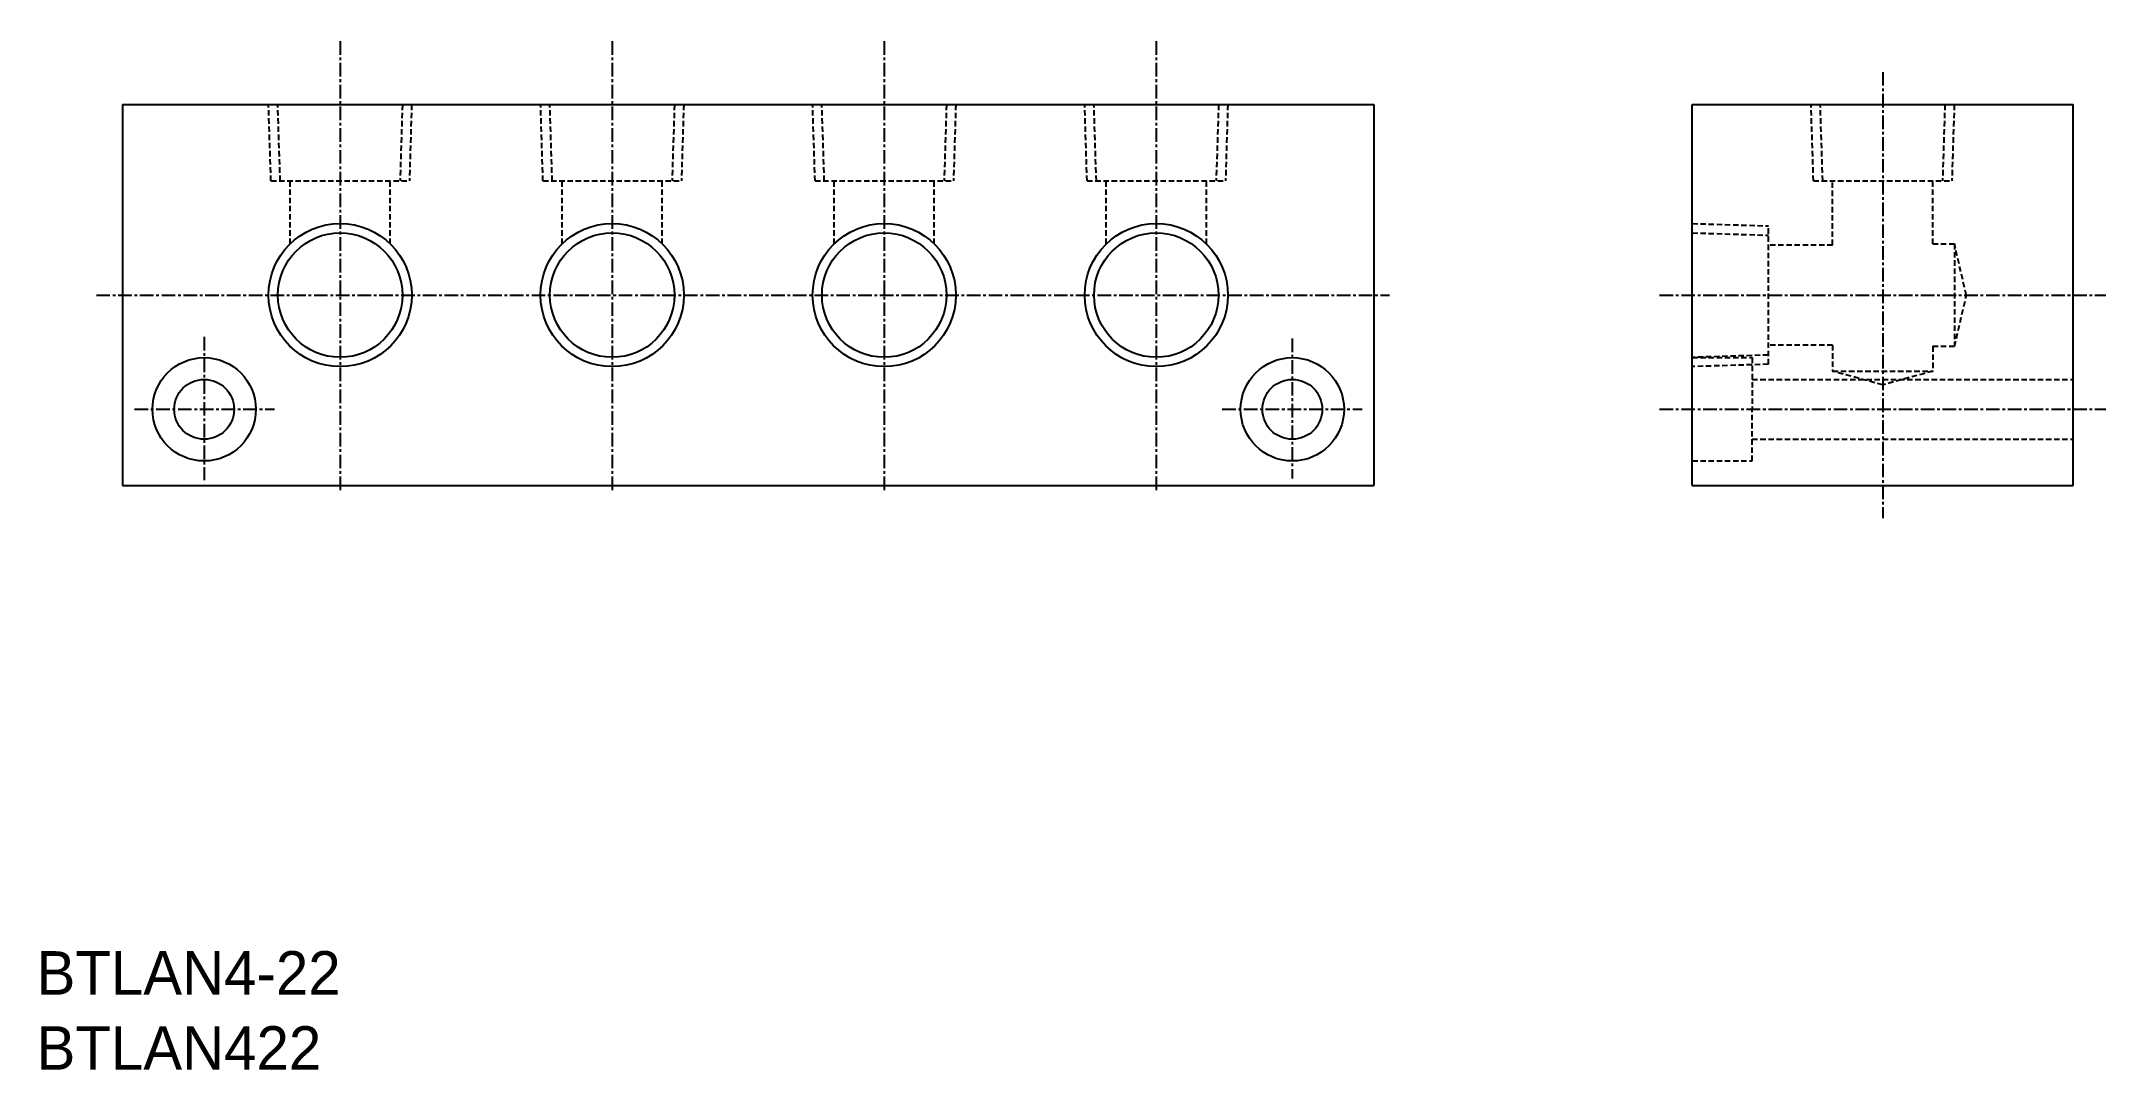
# Model space of a CAD drawing. Extents: x 5796 to 5985, y 23346 to 23440.
import ezdxf

# ---------------------------------------------------------------- set-up
doc = ezdxf.new("R2010")
doc.units = 0
doc.linetypes.add('CENTER', pattern=[2, 1.25, -0.25, 0.25, -0.25])
doc.linetypes.add('DASHED', pattern=[0.75, 0.5, -0.25])
doc.layers.get('0').update_dxf_attribs({"linetype": 'CONTINUOUS'})
doc.layers.add('CENTER', color=1, linetype='CENTER')

msp = doc.modelspace()

# ---------------------------------------------------------------- linework, layer by layer
at = {"color": 7, "linetype": 'CONTINUOUS'}
for p, q in [((5803.14, 23434.49), (5918.14, 23434.49)), ((5803.14, 23434.49), (5803.14, 23399.49)), ((5918.14, 23434.49), (5918.14, 23399.49)), ((5947.39, 23399.49), (5947.39, 23434.49)), ((5947.39, 23434.49), (5982.39, 23434.49)), ((5982.39, 23399.49), (5982.39, 23434.49)), ((5803.14, 23399.49), (5918.14, 23399.49)), ((5947.39, 23399.49), (5982.39, 23399.49))]:
    msp.add_line(p, q, dxfattribs=at)
at = {"color": 3, "linetype": 'DASHED'}
for p, q in [((5816.78, 23427.49), (5816.56, 23434.49)), ((5817.63, 23427.49), (5817.41, 23434.49)), ((5828.86, 23434.49), (5828.64, 23427.49)), ((5829.71, 23434.49), (5829.5, 23427.49)), ((5841.78, 23427.49), (5841.56, 23434.49)), ((5842.63, 23427.49), (5842.41, 23434.49)), ((5853.86, 23434.49), (5853.64, 23427.49)), ((5854.71, 23434.49), (5854.5, 23427.49)), ((5866.78, 23427.49), (5866.56, 23434.49)), ((5867.63, 23427.49), (5867.41, 23434.49)), ((5878.86, 23434.49), (5878.64, 23427.49)), ((5879.71, 23434.49), (5879.5, 23427.49)), ((5891.78, 23427.49), (5891.56, 23434.49)), ((5892.63, 23427.49), (5892.41, 23434.49)), ((5903.86, 23434.49), (5903.64, 23427.49)), ((5904.71, 23434.49), (5904.5, 23427.49)), ((5958.53, 23427.49), (5958.31, 23434.49)), ((5959.38, 23427.49), (5959.16, 23434.49)), ((5970.61, 23434.49), (5970.39, 23427.49)), ((5971.47, 23434.49), (5971.25, 23427.49)), ((5816.78, 23427.49), (5829.5, 23427.49)), ((5818.54, 23421.69), (5818.54, 23427.49)), ((5827.74, 23421.69), (5827.74, 23427.49)), ((5841.78, 23427.49), (5854.5, 23427.49)), ((5843.54, 23421.69), (5843.54, 23427.49)), ((5852.74, 23421.69), (5852.74, 23427.49)), ((5866.78, 23427.49), (5879.5, 23427.49)), ((5868.54, 23421.69), (5868.54, 23427.49)), ((5877.74, 23421.69), (5877.74, 23427.49)), ((5891.78, 23427.49), (5904.5, 23427.49)), ((5893.54, 23421.69), (5893.54, 23427.49)), ((5902.74, 23421.69), (5902.74, 23427.49)), ((5958.53, 23427.49), (5971.25, 23427.49)), ((5960.29, 23421.59), (5960.29, 23427.49)), ((5969.49, 23421.69), (5969.49, 23427.49)), ((5947.39, 23423.56), (5954.39, 23423.35)), ((5947.39, 23422.71), (5954.39, 23422.49)), ((5954.39, 23410.63), (5954.39, 23423.35)), ((5960.29, 23421.59), (5954.39, 23421.59)), ((5969.49, 23421.69), (5971.49, 23421.69)), ((5972.58, 23416.95), (5971.49, 23421.69)), ((5971.49, 23421.69), (5971.49, 23412.28)), ((5971.49, 23412.28), (5972.58, 23416.95)), ((5960.29, 23412.39), (5954.39, 23412.39)), ((5960.29, 23412.39), (5960.29, 23409.99)), ((5969.49, 23412.28), (5971.49, 23412.28)), ((5969.49, 23412.28), (5969.49, 23409.99)), ((5954.39, 23411.48), (5947.39, 23411.26)), ((5947.39, 23411.24), (5952.89, 23411.24)), ((5954.39, 23410.63), (5947.39, 23410.41)), ((5952.89, 23411.24), (5952.89, 23406.49)), ((5952.89, 23409.24), (5982.39, 23409.24)), ((5964.89, 23408.74), (5960.29, 23409.99)), ((5960.29, 23409.99), (5969.49, 23409.99)), ((5969.49, 23409.99), (5964.89, 23408.74)), ((5952.89, 23401.74), (5952.89, 23406.49)), ((5952.89, 23403.74), (5982.39, 23403.74)), ((5947.39, 23401.74), (5952.89, 23401.74))]:
    msp.add_line(p, q, dxfattribs=at)
at = {"color": 3, "linetype": 'CONTINUOUS'}
for centre in [(5823.14, 23416.99), (5848.14, 23416.99), (5873.14, 23416.99), (5898.14, 23416.99)]:
    msp.add_circle(centre, 6.58, dxfattribs=at)
at = {"color": 7, "linetype": 'CONTINUOUS'}
for centre, radius in [((5823.14, 23416.99), 5.72), ((5848.14, 23416.99), 5.72), ((5873.14, 23416.99), 5.72), ((5898.14, 23416.99), 5.72), ((5810.64, 23406.49), 4.75), ((5910.64, 23406.49), 4.75), ((5810.64, 23406.49), 2.75), ((5910.64, 23406.49), 2.75)]:
    msp.add_circle(centre, radius, dxfattribs=at)
at = {"layer": 'CENTER', "color": 1, "linetype": 'CENTER'}
for p, q in [((5823.14, 23440.32), (5823.14, 23398.97)), ((5848.14, 23440.32), (5848.14, 23398.97)), ((5873.14, 23440.32), (5873.14, 23398.97)), ((5898.14, 23440.32), (5898.14, 23398.97)), ((5964.89, 23437.49), (5964.89, 23396.49)), ((5800.74, 23416.99), (5919.57, 23416.99)), ((5944.39, 23416.99), (5985.39, 23416.99)), ((5810.64, 23413.16), (5810.64, 23399.98)), ((5910.64, 23413), (5910.64, 23400.14)), ((5804.24, 23406.49), (5817.11, 23406.49)), ((5904.19, 23406.49), (5917.06, 23406.49)), ((5944.39, 23406.49), (5985.39, 23406.49))]:
    msp.add_line(p, q, dxfattribs=at)

# ---------------------------------------------------------------- texts
at = {"color": 7, "linetype": 'CONTINUOUS'}
for s, p in [('BTLAN4-22', (5795.24, 23352.69)), ('BTLAN422', (5795.24, 23345.79))]:
    msp.add_text(s, height=4, dxfattribs=at).set_placement(p)

doc.saveas('drawing.dxf')
